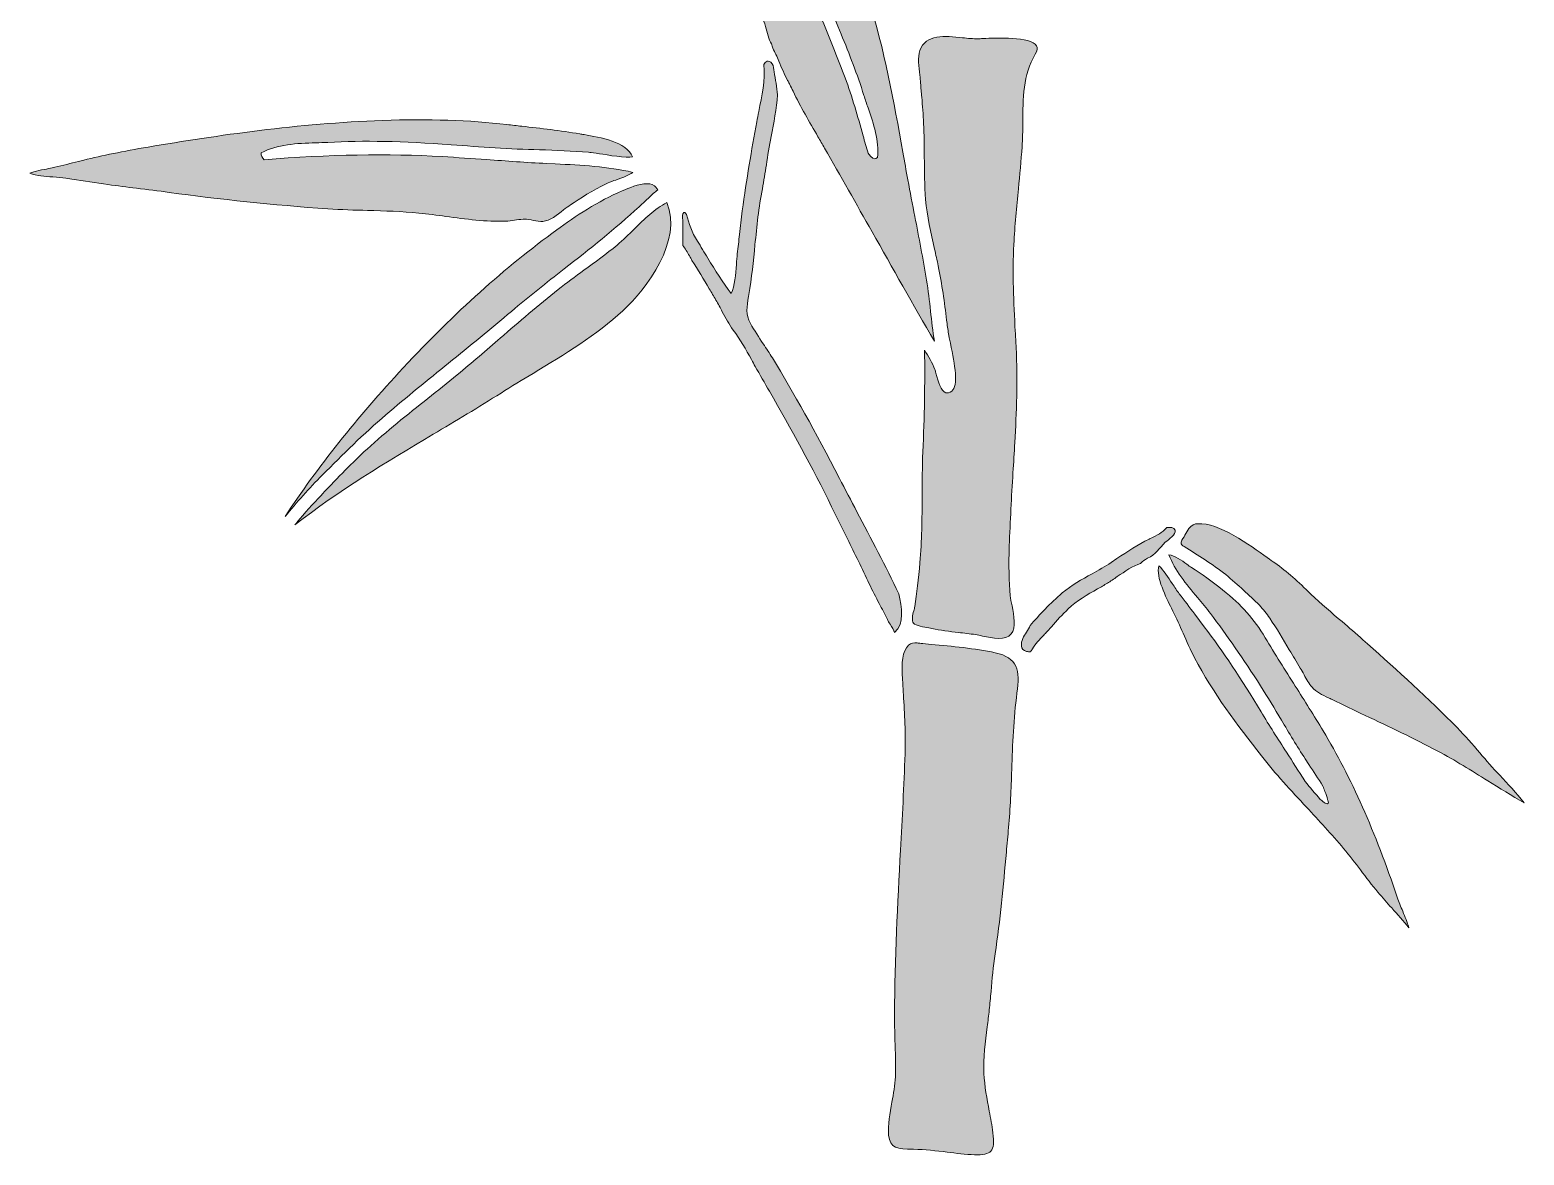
# Model space of a CAD drawing. Header units: inches. Extents: x 34 to 176, y -282 to -15.
# Drawn here: x 33.7 to 158, y -282.4 to -188.7 of the extents above; entities that cross this region are included whole.
import ezdxf

# ---------------------------------------------------------------- set-up
doc = ezdxf.new("R2010")
doc.units = ezdxf.units.IN
doc.header["$MEASUREMENT"] = 0
doc.layers.add('_U+0421_U+043B_U+043E_U+0439 1', color=7, linetype='Continuous')

# ---------------------------------------------------------------- blocks, each defined once
blk = doc.blocks.new('block 2')
at = {"layer": '_U+0421_U+043B_U+043E_U+0439 1', "true_color": 0xffffff}
h = blk.add_hatch(color=7, dxfattribs=at)
h.dxf.hatch_style = 2
edge = h.paths.add_edge_path()
edge.add_spline(control_points=[(103.7, -199.25), (103.61, -199.17), (103.53, -199.06), (103.46, -198.96), (103.32, -198.47), (103.18, -197.99), (103.05, -197.51), (102.6, -195.91), (102.14, -194.26), (101.55, -192.69), (100.99, -191.18), (100.37, -189.66), (99.77, -188.2), (99.22, -186.85), (98.66, -185.45), (98.13, -184.07), (97.61, -182.68), (97.12, -181.29), (96.76, -180.23), (96.76, -180.23), (96.66, -179.93), (96.66, -179.93), (96.42, -179.23), (96.18, -178.5), (95.92, -177.8), (95.89, -177.72), (95.85, -177.57), (95.8, -177.38), (95.7, -177), (95.42, -175.99), (95.23, -175.89), (95.19, -175.87), (95.15, -175.86), (95.12, -175.86), (95.09, -175.86), (95.05, -175.87), (95.02, -175.88), (94.53, -176.12), (94.06, -177.66), (93.91, -178.44), (93.58, -180.23), (93.65, -181.94), (93.76, -183.38), (93.76, -183.38), (93.76, -183.38), (93.76, -183.38), (93.86, -184.87), (94.16, -186.26), (94.69, -187.66), (94.76, -187.86), (94.84, -188.13), (94.92, -188.42), (95.05, -188.92), (95.21, -189.52), (95.42, -189.86), (95.46, -189.98), (95.49, -190.11), (95.54, -190.23), (95.69, -190.6), (95.9, -190.92), (96.04, -191.29), (96.26, -191.85), (96.49, -192.39), (96.77, -192.92), (96.77, -192.94), (96.78, -192.95), (96.8, -192.96), (96.85, -193.06), (96.9, -193.16), (96.95, -193.25), (97.04, -193.44), (97.14, -193.63), (97.22, -193.8), (97.84, -195.1), (98.58, -196.36), (99.29, -197.59), (99.47, -197.9), (99.65, -198.22), (99.84, -198.54), (101.16, -200.85), (102.5, -203.22), (103.79, -205.5), (105.48, -208.49), (107.22, -211.58), (108.98, -214.62), (108.84, -213.79), (108.75, -212.94), (108.66, -212.11), (108.57, -211.26), (108.47, -210.38), (108.33, -209.53), (108.03, -207.76), (107.69, -205.96), (107.35, -204.23), (107.16, -203.22), (106.96, -202.2), (106.77, -201.19), (106.63, -200.42), (106.5, -199.66), (106.36, -198.89), (105.6, -194.67), (104.81, -190.3), (103.51, -186.15), (102.72, -183.62), (101.72, -181.42), (100.44, -179.41), (100.44, -179.41), (100.32, -179.21), (100.32, -179.21), (97.99, -175.48), (96.88, -174.85), (96.35, -175.01), (96.16, -175.86), (99.29, -184.23), (100.95, -188.38), (100.95, -188.38), (101.22, -189.05), (101.22, -189.05), (101.89, -190.7), (102.58, -192.41), (103.11, -194.15), (103.22, -194.49), (103.34, -194.84), (103.46, -195.19), (103.91, -196.5), (104.41, -197.95), (104.24, -199.32), (104.08, -199.49), (103.91, -199.45), (103.7, -199.25)], knot_values=[0, 0, 0, 0, 1, 1, 1, 2, 2, 2, 3, 3, 3, 4, 4, 4, 5, 5, 5, 6, 6, 6, 7, 7, 7, 8, 8, 8, 9, 9, 9, 10, 10, 10, 11, 11, 11, 12, 12, 12, 13, 13, 13, 14, 14, 14, 15, 15, 15, 16, 16, 16, 17, 17, 17, 18, 18, 18, 19, 19, 19, 20, 20, 20, 21, 21, 21, 22, 22, 22, 23, 23, 23, 24, 24, 24, 25, 25, 25, 26, 26, 26, 27, 27, 27, 28, 28, 28, 29, 29, 29, 30, 30, 30, 31, 31, 31, 32, 32, 32, 33, 33, 33, 34, 34, 34, 35, 35, 35, 36, 36, 36, 37, 37, 37, 38, 38, 38, 39, 39, 39, 40, 40, 40, 41, 41, 41, 42, 42, 42, 43, 43, 43, 43], degree=3, periodic=1)
h = blk.add_hatch(color=7, dxfattribs=at)
h.dxf.hatch_style = 2
edge = h.paths.add_edge_path()
edge.add_spline(control_points=[(116.33, -196.42), (116.34, -194.45), (116.36, -192.42), (117.37, -190.73), (117.54, -190.43), (117.58, -190.2), (117.47, -190.02), (116.99, -189.23), (114.12, -189.37), (113.04, -189.42), (112.86, -189.43), (112.72, -189.44), (112.62, -189.44), (112.23, -189.45), (111.78, -189.4), (111.31, -189.35), (109.87, -189.2), (108.24, -189.03), (107.77, -190.42), (107.59, -190.98), (107.68, -191.77), (107.76, -192.47), (107.79, -192.7), (107.82, -192.92), (107.83, -193.13), (107.86, -193.52), (107.89, -193.91), (107.93, -194.3), (107.98, -195.02), (108.05, -195.76), (108.08, -196.5), (108.13, -197.42), (108.14, -198.36), (108.14, -199.27), (108.15, -200.44), (108.15, -201.65), (108.25, -202.83), (108.37, -204.19), (108.69, -205.59), (108.99, -206.95), (109.1, -207.42), (109.2, -207.88), (109.3, -208.35), (109.62, -209.86), (109.81, -211.39), (110, -212.87), (110.05, -213.25), (110.1, -213.62), (110.15, -214), (110.17, -214.17), (110.24, -214.46), (110.31, -214.79), (110.69, -216.62), (110.99, -218.3), (110.43, -218.77), (110.23, -218.94), (110.05, -218.93), (109.94, -218.9), (109.52, -218.76), (109.3, -218.02), (109.11, -217.27), (109.07, -217.14), (109.05, -217.03), (109.03, -216.98), (108.8, -216.41), (108.48, -215.87), (108.16, -215.35), (108.2, -218.13), (108.15, -220.91), (108.02, -223.83), (107.97, -225.06), (107.96, -226.33), (107.96, -227.56), (107.95, -229.37), (107.94, -231.24), (107.78, -233.05), (107.65, -234.39), (107.51, -235.62), (107.34, -236.7), (107.33, -236.81), (107.3, -236.93), (107.26, -237.06), (107.17, -237.42), (107.06, -237.86), (107.25, -238.09), (107.41, -238.28), (108.16, -238.42), (108.51, -238.48), (108.61, -238.5), (108.7, -238.52), (108.76, -238.53), (109.48, -238.69), (110.24, -238.77), (110.97, -238.86), (111.45, -238.91), (111.93, -238.97), (112.41, -239.04), (112.58, -239.07), (112.77, -239.11), (112.98, -239.16), (113.83, -239.34), (114.9, -239.57), (115.38, -238.98), (115.8, -238.47), (115.6, -237.45), (115.44, -236.64), (115.37, -236.33), (115.32, -236.04), (115.29, -235.8), (115.18, -234.6), (115.16, -233.32), (115.21, -231.65), (115.28, -229.62), (115.4, -227.55), (115.52, -225.56), (115.57, -224.72), (115.62, -223.88), (115.67, -223.05), (115.81, -220.56), (115.92, -217.88), (115.78, -215.13), (115.76, -214.68), (115.73, -214.23), (115.71, -213.78), (115.58, -211.4), (115.45, -208.95), (115.59, -206.55), (115.67, -205), (115.82, -203.44), (115.97, -201.93), (116.08, -200.78), (116.19, -199.59), (116.28, -198.42), (116.32, -197.78), (116.33, -197.12), (116.33, -196.42)], knot_values=[0, 0, 0, 0, 1, 1, 1, 2, 2, 2, 3, 3, 3, 4, 4, 4, 5, 5, 5, 6, 6, 6, 7, 7, 7, 8, 8, 8, 9, 9, 9, 10, 10, 10, 11, 11, 11, 12, 12, 12, 13, 13, 13, 14, 14, 14, 15, 15, 15, 16, 16, 16, 17, 17, 17, 18, 18, 18, 19, 19, 19, 20, 20, 20, 21, 21, 21, 22, 22, 22, 23, 23, 23, 24, 24, 24, 25, 25, 25, 26, 26, 26, 27, 27, 27, 28, 28, 28, 29, 29, 29, 30, 30, 30, 31, 31, 31, 32, 32, 32, 33, 33, 33, 34, 34, 34, 35, 35, 35, 36, 36, 36, 37, 37, 37, 38, 38, 38, 39, 39, 39, 40, 40, 40, 41, 41, 41, 42, 42, 42, 43, 43, 43, 44, 44, 44, 45, 45, 45, 45], degree=3, periodic=1)
h = blk.add_hatch(color=7, dxfattribs=at)
h.dxf.hatch_style = 2
edge = h.paths.add_edge_path()
edge.add_spline(control_points=[(105.65, -238.87), (105.65, -238.87), (105.65, -238.87), (105.65, -238.87), (106.56, -238.12), (106.23, -236.72), (106.02, -235.64), (104.92, -233.34), (103.71, -231.04), (102.53, -228.81), (102.05, -227.88), (101.56, -226.95), (101.08, -226.03), (99.06, -222.12), (97.28, -218.94), (95.5, -216.01), (95.26, -215.61), (94.99, -215.22), (94.74, -214.84), (94.38, -214.29), (94, -213.72), (93.68, -213.15), (93.26, -212.38), (93.37, -211.75), (93.52, -210.89), (93.52, -210.89), (93.54, -210.73), (93.54, -210.73), (93.78, -209.36), (93.92, -207.95), (94.05, -206.59), (94.13, -205.83), (94.2, -205.04), (94.3, -204.27), (94.39, -203.48), (94.53, -202.69), (94.67, -201.92), (94.78, -201.28), (94.9, -200.61), (95, -199.94), (95.1, -199.17), (95.25, -198.36), (95.4, -197.58), (95.62, -196.44), (95.83, -195.26), (95.93, -194.1), (95.88, -193.46), (95.75, -192.82), (95.65, -192.18), (95.62, -191.98), (95.61, -191.68), (95.48, -191.52), (95.15, -191.1), (94.93, -191.35), (94.79, -191.59), (94.91, -192.85), (94.63, -194.23), (94.37, -195.48), (94.31, -195.78), (94.25, -196.07), (94.2, -196.36), (93.76, -198.69), (93.36, -201.11), (92.99, -203.77), (92.89, -204.42), (92.83, -205.08), (92.76, -205.73), (92.71, -206.26), (92.65, -206.8), (92.58, -207.34), (92.55, -207.59), (92.53, -207.89), (92.5, -208.22), (92.44, -209.03), (92.37, -210.03), (92.08, -210.65), (91.37, -209.73), (90.74, -208.7), (90.13, -207.7), (89.84, -207.22), (89.55, -206.74), (89.26, -206.28), (88.78, -205.55), (88.56, -204.83), (88.35, -204.07), (88.26, -203.91), (88.15, -203.82), (88.05, -204), (87.98, -204.12), (88.06, -204.58), (88.05, -204.72), (88.04, -205.36), (88.06, -206.01), (88.05, -206.66), (88.24, -206.88), (88.43, -207.21), (88.59, -207.5), (88.67, -207.64), (88.74, -207.78), (88.81, -207.89), (89.3, -208.66), (89.78, -209.47), (90.25, -210.25), (90.43, -210.56), (90.62, -210.87), (90.8, -211.19), (91, -211.51), (91.17, -211.84), (91.33, -212.16), (91.61, -212.69), (91.87, -213.19), (92.24, -213.69), (92.81, -214.44), (93.29, -215.31), (93.76, -216.15), (93.86, -216.34), (93.97, -216.52), (94.07, -216.71), (94.46, -217.4), (94.85, -218.09), (95.25, -218.78), (97.02, -221.91), (98.85, -225.13), (100.43, -228.4), (100.86, -229.3), (101.3, -230.18), (101.74, -231.07), (102.35, -232.29), (102.97, -233.55), (103.56, -234.8), (103.82, -235.36), (104.11, -235.92), (104.39, -236.46), (104.62, -236.9), (104.85, -237.34), (105.07, -237.79), (105.12, -237.9), (105.21, -238.03), (105.29, -238.17), (105.45, -238.4), (105.63, -238.7), (105.65, -238.87)], knot_values=[0, 0, 0, 0, 1, 1, 1, 2, 2, 2, 3, 3, 3, 4, 4, 4, 5, 5, 5, 6, 6, 6, 7, 7, 7, 8, 8, 8, 9, 9, 9, 10, 10, 10, 11, 11, 11, 12, 12, 12, 13, 13, 13, 14, 14, 14, 15, 15, 15, 16, 16, 16, 17, 17, 17, 18, 18, 18, 19, 19, 19, 20, 20, 20, 21, 21, 21, 22, 22, 22, 23, 23, 23, 24, 24, 24, 25, 25, 25, 26, 26, 26, 27, 27, 27, 28, 28, 28, 29, 29, 29, 30, 30, 30, 31, 31, 31, 32, 32, 32, 33, 33, 33, 34, 34, 34, 35, 35, 35, 36, 36, 36, 37, 37, 37, 38, 38, 38, 39, 39, 39, 40, 40, 40, 41, 41, 41, 42, 42, 42, 43, 43, 43, 44, 44, 44, 45, 45, 45, 46, 46, 46, 47, 47, 47, 47], degree=3, periodic=1)
h = blk.add_hatch(color=7, dxfattribs=at)
h.dxf.hatch_style = 2
edge = h.paths.add_edge_path()
edge.add_spline(control_points=[(61.82, -203.73), (63.23, -203.77), (64.67, -203.81), (66.09, -203.95), (66.82, -204.02), (67.58, -204.12), (68.32, -204.22), (69.98, -204.45), (71.69, -204.68), (73.31, -204.62), (73.55, -204.61), (73.79, -204.58), (74.04, -204.54), (74.27, -204.5), (74.52, -204.47), (74.76, -204.46), (74.79, -204.46), (74.82, -204.46), (74.85, -204.46), (75.11, -204.46), (75.36, -204.51), (75.61, -204.56), (75.89, -204.61), (76.16, -204.67), (76.41, -204.64), (76.98, -204.59), (77.59, -204.11), (78.12, -203.69), (78.32, -203.54), (78.51, -203.39), (78.69, -203.27), (79.49, -202.73), (80.56, -202.04), (81.72, -201.48), (81.84, -201.42), (82.05, -201.34), (82.32, -201.25), (82.66, -201.13), (83.6, -200.79), (83.9, -200.56), (81.77, -200.06), (79.65, -199.96), (77.42, -199.85), (77.42, -199.85), (76.71, -199.82), (76.71, -199.82), (75.04, -199.74), (73.36, -199.61), (71.72, -199.5), (70.5, -199.41), (69.27, -199.32), (68.04, -199.25), (63.56, -198.98), (58.57, -199.07), (53.22, -199.51), (53.04, -199.35), (52.94, -199.17), (52.96, -198.94), (54.3, -198.21), (55.93, -198.15), (57.51, -198.1), (57.85, -198.09), (58.18, -198.08), (58.51, -198.06), (61.46, -197.9), (64.72, -197.96), (68.78, -198.26), (71.18, -198.44), (73.66, -198.62), (76.12, -198.68), (77.48, -198.71), (78.86, -198.8), (80.2, -198.89), (80.2, -198.89), (80.3, -198.9), (80.3, -198.9), (80.44, -198.91), (80.74, -198.95), (81.11, -199.01), (81.76, -199.12), (83.39, -199.38), (83.85, -199.27), (83.42, -198.01), (81.1, -197.63), (79.84, -197.42), (79.7, -197.4), (79.58, -197.38), (79.47, -197.36), (77.87, -197.08), (76.23, -196.89), (74.65, -196.72), (74.24, -196.67), (73.82, -196.62), (73.41, -196.58), (70.28, -196.21), (66.9, -196.1), (63.06, -196.24), (56.05, -196.48), (49.27, -197.49), (43.57, -198.45), (41.45, -198.81), (39.75, -199.16), (38.2, -199.54), (38.2, -199.54), (37.77, -199.65), (37.77, -199.65), (37.11, -199.81), (36.45, -199.97), (35.79, -200.14), (35.68, -200.17), (35.48, -200.21), (35.26, -200.25), (34.85, -200.32), (34.08, -200.46), (33.72, -200.63), (34.27, -200.85), (34.97, -200.89), (35.64, -200.94), (36.02, -200.96), (36.38, -200.99), (36.71, -201.04), (36.71, -201.04), (37.22, -201.12), (37.22, -201.12), (38.2, -201.28), (39.21, -201.44), (40.21, -201.58), (41, -201.68), (41.8, -201.78), (42.59, -201.88), (43.49, -201.99), (44.41, -202.1), (45.32, -202.23), (49.5, -202.81), (53.95, -203.27), (58.52, -203.6), (59.62, -203.67), (60.74, -203.7), (61.82, -203.73)], knot_values=[0, 0, 0, 0, 1, 1, 1, 2, 2, 2, 3, 3, 3, 4, 4, 4, 5, 5, 5, 6, 6, 6, 7, 7, 7, 8, 8, 8, 9, 9, 9, 10, 10, 10, 11, 11, 11, 12, 12, 12, 13, 13, 13, 14, 14, 14, 15, 15, 15, 16, 16, 16, 17, 17, 17, 18, 18, 18, 19, 19, 19, 20, 20, 20, 21, 21, 21, 22, 22, 22, 23, 23, 23, 24, 24, 24, 25, 25, 25, 26, 26, 26, 27, 27, 27, 28, 28, 28, 29, 29, 29, 30, 30, 30, 31, 31, 31, 32, 32, 32, 33, 33, 33, 34, 34, 34, 35, 35, 35, 36, 36, 36, 37, 37, 37, 38, 38, 38, 39, 39, 39, 40, 40, 40, 41, 41, 41, 42, 42, 42, 43, 43, 43, 44, 44, 44, 45, 45, 45, 46, 46, 46, 46], degree=3, periodic=1)
h = blk.add_hatch(color=7, dxfattribs=at)
h.dxf.hatch_style = 2
edge = h.paths.add_edge_path()
edge.add_spline(control_points=[(63.34, -220.74), (65.06, -219.27), (66.84, -217.83), (68.56, -216.43), (70.29, -215.04), (72.07, -213.59), (73.79, -212.13), (75.22, -210.91), (76.72, -209.74), (78.17, -208.6), (80.27, -206.96), (82.43, -205.26), (84.41, -203.42), (84.57, -203.27), (84.73, -203.13), (84.88, -202.99), (85.12, -202.77), (85.36, -202.55), (85.59, -202.33), (85.72, -202.21), (85.82, -202.13), (85.89, -202.07), (85.92, -202.05), (85.94, -202.03), (85.96, -202.02), (85.93, -201.97), (85.88, -201.9), (85.82, -201.82), (85.66, -201.59), (85.38, -201.51), (85.06, -201.51), (84.38, -201.51), (83.51, -201.88), (83.09, -202.06), (83.09, -202.06), (83.01, -202.09), (83.01, -202.09), (80.98, -202.95), (79.11, -204.22), (77.56, -205.35), (77.56, -205.35), (77.56, -205.35), (77.56, -205.35), (73.26, -208.46), (69.09, -212.21), (64.79, -216.83), (60.93, -220.98), (57.63, -225.13), (54.96, -229.2), (55.94, -228.02), (56.93, -226.87), (58.06, -225.75), (59.74, -224.06), (61.48, -222.32), (63.34, -220.74)], knot_values=[0, 0, 0, 0, 1, 1, 1, 2, 2, 2, 3, 3, 3, 4, 4, 4, 5, 5, 5, 6, 6, 6, 7, 7, 7, 8, 8, 8, 9, 9, 9, 10, 10, 10, 11, 11, 11, 12, 12, 12, 13, 13, 13, 14, 14, 14, 15, 15, 15, 16, 16, 16, 17, 17, 17, 18, 18, 18, 18], degree=3, periodic=1)
h = blk.add_hatch(color=7, dxfattribs=at)
h.dxf.hatch_style = 2
edge = h.paths.add_edge_path()
edge.add_spline(control_points=[(84, -205.28), (83.55, -205.73), (83.07, -206.2), (82.58, -206.61), (81.69, -207.35), (80.74, -208.04), (79.82, -208.71), (79.11, -209.23), (78.37, -209.76), (77.67, -210.32), (76.03, -211.62), (74.42, -213.01), (72.86, -214.35), (71.7, -215.36), (70.49, -216.41), (69.28, -217.4), (68.46, -218.07), (67.63, -218.74), (66.83, -219.38), (65.14, -220.72), (63.4, -222.11), (61.77, -223.59), (60.54, -224.72), (59.39, -225.91), (58.04, -227.34), (58.04, -227.34), (57.97, -227.42), (57.97, -227.42), (57.28, -228.15), (56.56, -228.9), (55.93, -229.7), (55.88, -229.77), (55.83, -229.84), (55.77, -229.91), (59.37, -227.06), (63.38, -224.68), (67.28, -222.36), (69.14, -221.25), (71.07, -220.1), (72.92, -218.93), (73.79, -218.38), (74.7, -217.82), (75.59, -217.29), (78.19, -215.72), (80.88, -214.09), (83.06, -212.08), (85.06, -210.21), (88.05, -206.25), (86.72, -203.06), (85.7, -203.6), (84.84, -204.45), (84, -205.28)], knot_values=[0, 0, 0, 0, 1, 1, 1, 2, 2, 2, 3, 3, 3, 4, 4, 4, 5, 5, 5, 6, 6, 6, 7, 7, 7, 8, 8, 8, 9, 9, 9, 10, 10, 10, 11, 11, 11, 12, 12, 12, 13, 13, 13, 14, 14, 14, 15, 15, 15, 16, 16, 16, 17, 17, 17, 17], degree=3, periodic=1)
h = blk.add_hatch(color=7, dxfattribs=at)
h.dxf.hatch_style = 2
edge = h.paths.add_edge_path()
edge.add_spline(control_points=[(154.37, -248.89), (153.76, -248.18), (153.13, -247.45), (152.47, -246.78), (150.11, -244.36), (147.52, -242.04), (145.02, -239.8), (145.02, -239.8), (144.64, -239.46), (144.64, -239.46), (144.08, -238.95), (143.48, -238.45), (142.91, -237.96), (142.04, -237.23), (141.15, -236.47), (140.31, -235.67), (139.25, -234.64), (138.36, -233.8), (137.3, -233.07), (137.13, -232.95), (136.92, -232.8), (136.67, -232.62), (135.28, -231.62), (132.58, -229.66), (130.92, -229.81), (130.62, -229.79), (130.36, -229.95), (130.16, -230.21), (130.03, -230.38), (129.93, -230.58), (129.83, -230.77), (129.74, -230.94), (129.56, -231.14), (129.52, -231.33), (129.47, -231.54), (129.6, -231.64), (129.76, -231.71), (130.92, -232.42), (132.11, -233.19), (133.24, -234.04), (133.69, -234.5), (134.25, -234.9), (134.71, -235.34), (135.14, -235.76), (135.6, -236.16), (136.03, -236.58), (136.34, -236.94), (136.63, -237.3), (136.88, -237.67), (137.46, -238.52), (138, -239.43), (138.51, -240.31), (138.82, -240.81), (139.12, -241.32), (139.42, -241.82), (139.53, -241.99), (139.63, -242.18), (139.74, -242.38), (139.94, -242.75), (140.15, -243.13), (140.4, -243.42), (140.75, -243.82), (141.24, -244.05), (141.76, -244.3), (141.87, -244.34), (141.97, -244.39), (142.07, -244.44), (142.07, -244.44), (142.07, -244.44), (142.07, -244.44), (142.99, -244.89), (143.9, -245.32), (144.82, -245.76), (146.81, -246.7), (148.87, -247.68), (150.87, -248.74), (152.29, -249.49), (153.67, -250.36), (155.02, -251.2), (156, -251.81), (157.02, -252.45), (158.05, -253.04), (157.41, -252.22), (156.68, -251.45), (156.02, -250.75), (155.45, -250.15), (154.9, -249.51), (154.37, -248.89)], knot_values=[0, 0, 0, 0, 1, 1, 1, 2, 2, 2, 3, 3, 3, 4, 4, 4, 5, 5, 5, 6, 6, 6, 7, 7, 7, 8, 8, 8, 9, 9, 9, 10, 10, 10, 11, 11, 11, 12, 12, 12, 13, 13, 13, 14, 14, 14, 15, 15, 15, 16, 16, 16, 17, 17, 17, 18, 18, 18, 19, 19, 19, 20, 20, 20, 21, 21, 21, 22, 22, 22, 23, 23, 23, 24, 24, 24, 25, 25, 25, 26, 26, 26, 27, 27, 27, 28, 28, 28, 29, 29, 29, 29], degree=3, periodic=1)
h = blk.add_hatch(color=7, dxfattribs=at)
h.dxf.hatch_style = 2
edge = h.paths.add_edge_path()
edge.add_spline(control_points=[(129, -230.33), (128.93, -230.1), (128.63, -230.08), (128.31, -230.13), (127.9, -230.57), (127.57, -230.73), (126.89, -231.07), (126.89, -231.07), (126.85, -231.09), (126.85, -231.09), (125.9, -231.56), (125.06, -232.12), (124.17, -232.71), (124.17, -232.71), (123.69, -233.04), (123.69, -233.04), (123.18, -233.37), (122.63, -233.68), (122.1, -233.97), (121.26, -234.44), (120.38, -234.92), (119.62, -235.57), (118.63, -236.41), (117.72, -237.39), (116.94, -238.29), (116.81, -238.67), (116.5, -239), (116.34, -239.36), (116.16, -239.76), (116.12, -240.31), (116.64, -240.44), (116.75, -240.47), (116.87, -240.47), (116.99, -240.46), (117.02, -240.41), (117.07, -240.33), (117.14, -240.22), (117.38, -239.83), (117.73, -239.45), (118.08, -239.08), (118.17, -238.98), (118.26, -238.88), (118.35, -238.79), (118.35, -238.79), (118.71, -238.39), (118.71, -238.39), (119.16, -237.88), (119.63, -237.36), (120.11, -236.9), (120.83, -236.22), (121.71, -235.71), (122.56, -235.23), (122.84, -235.07), (123.11, -234.92), (123.37, -234.76), (123.64, -234.6), (123.91, -234.41), (124.19, -234.21), (124.83, -233.77), (125.49, -233.32), (126.14, -233.11), (126.3, -232.95), (126.47, -232.8), (126.72, -232.68), (127.38, -232.37), (127.69, -231.85), (128.19, -231.35), (128.46, -231.08), (129.13, -230.74), (129, -230.33)], knot_values=[0, 0, 0, 0, 1, 1, 1, 2, 2, 2, 3, 3, 3, 4, 4, 4, 5, 5, 5, 6, 6, 6, 7, 7, 7, 8, 8, 8, 9, 9, 9, 10, 10, 10, 11, 11, 11, 12, 12, 12, 13, 13, 13, 14, 14, 14, 15, 15, 15, 16, 16, 16, 17, 17, 17, 18, 18, 18, 19, 19, 19, 20, 20, 20, 21, 21, 21, 22, 22, 22, 23, 23, 23, 23], degree=3, periodic=1)
h = blk.add_hatch(color=7, dxfattribs=at)
h.dxf.hatch_style = 2
edge = h.paths.add_edge_path()
edge.add_spline(control_points=[(147.49, -260.9), (145.7, -255.53), (143.63, -250.87), (141.33, -247.05), (140.57, -245.8), (139.78, -244.54), (139.01, -243.33), (138.18, -242.01), (137.32, -240.66), (136.51, -239.3), (135.58, -237.73), (134.55, -236.58), (132.96, -235.32), (132.09, -234.62), (131.22, -233.99), (130.37, -233.45), (130.26, -233.38), (130.13, -233.29), (129.99, -233.18), (129.57, -232.88), (128.96, -232.44), (128.5, -232.4), (128.96, -233.68), (129.93, -234.83), (130.88, -235.96), (131.26, -236.41), (131.63, -236.84), (131.95, -237.27), (133.32, -239.1), (134.68, -241.07), (136.12, -243.3), (136.72, -244.24), (137.29, -245.21), (137.85, -246.15), (138.49, -247.22), (139.15, -248.33), (139.84, -249.39), (139.84, -249.39), (140.14, -249.84), (140.14, -249.84), (140.53, -250.43), (140.92, -251.03), (141.3, -251.64), (141.36, -251.8), (141.42, -251.95), (141.48, -252.11), (141.56, -252.32), (141.65, -252.53), (141.7, -252.75), (141.72, -252.81), (141.79, -253.04), (141.75, -253.08), (141.63, -253.23), (141.16, -252.83), (141.09, -252.75), (140.65, -252.27), (140.25, -251.76), (139.83, -251.27), (139.82, -251.25), (139.8, -251.23), (139.79, -251.21), (139.29, -250.41), (138.78, -249.61), (138.28, -248.83), (137.57, -247.73), (136.84, -246.6), (136.16, -245.46), (134.52, -242.74), (132.98, -240.42), (131.44, -238.39), (131.44, -238.39), (130.64, -237.33), (130.64, -237.33), (130.21, -236.77), (129.79, -236.2), (129.36, -235.64), (129.16, -235.37), (128.97, -235.09), (128.77, -234.78), (128.42, -234.26), (128.06, -233.72), (127.66, -233.3), (127.39, -234.25), (128.27, -235.97), (128.71, -236.84), (128.71, -236.84), (128.83, -237.08), (128.83, -237.08), (129.13, -237.68), (129.41, -238.31), (129.67, -238.91), (129.97, -239.6), (130.28, -240.3), (130.63, -240.98), (132.15, -243.9), (134.2, -246.56), (136.19, -249.12), (137.35, -250.62), (138.67, -252.04), (139.94, -253.4), (140.98, -254.51), (142.05, -255.66), (143.03, -256.85), (143.51, -257.43), (143.98, -258.04), (144.43, -258.63), (144.9, -259.25), (145.39, -259.89), (145.89, -260.49), (146.26, -260.93), (146.65, -261.37), (147.03, -261.79), (147.51, -262.33), (148.01, -262.88), (148.47, -263.45), (148.33, -262.98), (148.14, -262.52), (147.95, -262.07), (147.79, -261.69), (147.63, -261.29), (147.49, -260.9)], knot_values=[0, 0, 0, 0, 1, 1, 1, 2, 2, 2, 3, 3, 3, 4, 4, 4, 5, 5, 5, 6, 6, 6, 7, 7, 7, 8, 8, 8, 9, 9, 9, 10, 10, 10, 11, 11, 11, 12, 12, 12, 13, 13, 13, 14, 14, 14, 15, 15, 15, 16, 16, 16, 17, 17, 17, 18, 18, 18, 19, 19, 19, 20, 20, 20, 21, 21, 21, 22, 22, 22, 23, 23, 23, 24, 24, 24, 25, 25, 25, 26, 26, 26, 27, 27, 27, 28, 28, 28, 29, 29, 29, 30, 30, 30, 31, 31, 31, 32, 32, 32, 33, 33, 33, 34, 34, 34, 35, 35, 35, 36, 36, 36, 37, 37, 37, 38, 38, 38, 39, 39, 39, 40, 40, 40, 40], degree=3, periodic=1)
h = blk.add_hatch(color=7, dxfattribs=at)
h.dxf.hatch_style = 2
edge = h.paths.add_edge_path()
edge.add_spline(control_points=[(114.05, -240.55), (112.3, -240.18), (110.48, -240.01), (108.72, -239.85), (108.72, -239.85), (108.02, -239.78), (108.02, -239.78), (107.92, -239.77), (107.84, -239.76), (107.76, -239.75), (107.59, -239.74), (107.46, -239.72), (107.35, -239.72), (107.07, -239.72), (106.91, -239.8), (106.67, -240.13), (106.22, -240.73), (106.28, -241.94), (106.32, -242.66), (106.35, -243.12), (106.38, -243.57), (106.4, -244.03), (106.5, -245.63), (106.6, -247.29), (106.54, -248.95), (106.45, -251.62), (106.3, -254.34), (106.16, -256.97), (105.93, -261.44), (105.68, -266.07), (105.66, -270.62), (105.66, -271.35), (105.68, -272.09), (105.7, -272.81), (105.74, -273.8), (105.77, -274.83), (105.73, -275.85), (105.71, -276.53), (105.57, -277.25), (105.44, -277.95), (105.27, -278.88), (105.1, -279.85), (105.17, -280.71), (105.27, -281.81), (105.96, -281.87), (107.18, -281.88), (107.18, -281.88), (107.24, -281.88), (107.24, -281.88), (108.19, -281.89), (109.13, -282.01), (110.04, -282.12), (110.79, -282.21), (111.56, -282.3), (112.32, -282.34), (113.03, -282.37), (113.46, -282.27), (113.68, -282.03), (113.91, -281.78), (113.96, -281.32), (113.85, -280.5), (113.77, -279.9), (113.65, -279.29), (113.54, -278.7), (113.35, -277.68), (113.15, -276.63), (113.1, -275.56), (113.05, -274.26), (113.22, -272.95), (113.38, -271.69), (113.44, -271.22), (113.5, -270.75), (113.54, -270.28), (113.6, -269.77), (113.64, -269.26), (113.69, -268.75), (113.78, -267.72), (113.87, -266.66), (114.03, -265.62), (114.46, -262.82), (114.71, -259.94), (114.97, -257.16), (115.03, -256.47), (115.09, -255.79), (115.15, -255.1), (115.3, -253.5), (115.36, -251.87), (115.42, -250.28), (115.49, -248.19), (115.56, -246.02), (115.85, -243.91), (116.12, -242), (115.91, -240.96), (114.05, -240.55)], knot_values=[0, 0, 0, 0, 1, 1, 1, 2, 2, 2, 3, 3, 3, 4, 4, 4, 5, 5, 5, 6, 6, 6, 7, 7, 7, 8, 8, 8, 9, 9, 9, 10, 10, 10, 11, 11, 11, 12, 12, 12, 13, 13, 13, 14, 14, 14, 15, 15, 15, 16, 16, 16, 17, 17, 17, 18, 18, 18, 19, 19, 19, 20, 20, 20, 21, 21, 21, 22, 22, 22, 23, 23, 23, 24, 24, 24, 25, 25, 25, 26, 26, 26, 27, 27, 27, 28, 28, 28, 29, 29, 29, 30, 30, 30, 31, 31, 31, 31], degree=3, periodic=1)
at = {"layer": '_U+0421_U+043B_U+043E_U+0439 1', "lineweight": 0}
for points, knots in [([(103.7, -199.25), (103.61, -199.17), (103.53, -199.06), (103.46, -198.96), (103.32, -198.47), (103.18, -197.99), (103.05, -197.51), (102.6, -195.91), (102.14, -194.26), (101.55, -192.69), (100.99, -191.18), (100.37, -189.66), (99.77, -188.2), (99.22, -186.85), (98.66, -185.45), (98.13, -184.07), (97.61, -182.68), (97.12, -181.29), (96.76, -180.23), (96.76, -180.23), (96.66, -179.93), (96.66, -179.93), (96.42, -179.23), (96.18, -178.5), (95.92, -177.8), (95.89, -177.72), (95.85, -177.57), (95.8, -177.38), (95.7, -177), (95.42, -175.99), (95.23, -175.89), (95.19, -175.87), (95.15, -175.86), (95.12, -175.86), (95.09, -175.86), (95.05, -175.87), (95.02, -175.88), (94.53, -176.12), (94.06, -177.66), (93.91, -178.44), (93.58, -180.23), (93.65, -181.94), (93.76, -183.38), (93.76, -183.38), (93.76, -183.38), (93.76, -183.38), (93.86, -184.87), (94.16, -186.26), (94.69, -187.66), (94.76, -187.86), (94.84, -188.13), (94.92, -188.42), (95.05, -188.92), (95.21, -189.52), (95.42, -189.86), (95.46, -189.98), (95.49, -190.11), (95.54, -190.23), (95.69, -190.6), (95.9, -190.92), (96.04, -191.29), (96.26, -191.85), (96.49, -192.39), (96.77, -192.92), (96.77, -192.94), (96.78, -192.95), (96.8, -192.96), (96.85, -193.06), (96.9, -193.16), (96.95, -193.25), (97.04, -193.44), (97.14, -193.63), (97.22, -193.8), (97.84, -195.1), (98.58, -196.36), (99.29, -197.59), (99.47, -197.9), (99.65, -198.22), (99.84, -198.54), (101.16, -200.85), (102.5, -203.22), (103.79, -205.5), (105.48, -208.49), (107.22, -211.58), (108.98, -214.62), (108.84, -213.79), (108.75, -212.94), (108.66, -212.11), (108.57, -211.26), (108.47, -210.38), (108.33, -209.53), (108.03, -207.76), (107.69, -205.96), (107.35, -204.23), (107.16, -203.22), (106.96, -202.2), (106.77, -201.19), (106.63, -200.42), (106.5, -199.66), (106.36, -198.89), (105.6, -194.67), (104.81, -190.3), (103.51, -186.15), (102.72, -183.62), (101.72, -181.42), (100.44, -179.41), (100.44, -179.41), (100.32, -179.21), (100.32, -179.21), (97.99, -175.48), (96.88, -174.85), (96.35, -175.01), (96.16, -175.86), (99.29, -184.23), (100.95, -188.38), (100.95, -188.38), (101.22, -189.05), (101.22, -189.05), (101.89, -190.7), (102.58, -192.41), (103.11, -194.15), (103.22, -194.49), (103.34, -194.84), (103.46, -195.19), (103.91, -196.5), (104.41, -197.95), (104.24, -199.32), (104.08, -199.49), (103.91, -199.45), (103.7, -199.25)], [0, 0, 0, 0, 1, 1, 1, 2, 2, 2, 3, 3, 3, 4, 4, 4, 5, 5, 5, 6, 6, 6, 7, 7, 7, 8, 8, 8, 9, 9, 9, 10, 10, 10, 11, 11, 11, 12, 12, 12, 13, 13, 13, 14, 14, 14, 15, 15, 15, 16, 16, 16, 17, 17, 17, 18, 18, 18, 19, 19, 19, 20, 20, 20, 21, 21, 21, 22, 22, 22, 23, 23, 23, 24, 24, 24, 25, 25, 25, 26, 26, 26, 27, 27, 27, 28, 28, 28, 29, 29, 29, 30, 30, 30, 31, 31, 31, 32, 32, 32, 33, 33, 33, 34, 34, 34, 35, 35, 35, 36, 36, 36, 37, 37, 37, 38, 38, 38, 39, 39, 39, 40, 40, 40, 41, 41, 41, 42, 42, 42, 43, 43, 43, 43]), ([(116.33, -196.42), (116.34, -194.45), (116.36, -192.42), (117.37, -190.73), (117.54, -190.43), (117.58, -190.2), (117.47, -190.02), (116.99, -189.23), (114.12, -189.37), (113.04, -189.42), (112.86, -189.43), (112.72, -189.44), (112.62, -189.44), (112.23, -189.45), (111.78, -189.4), (111.31, -189.35), (109.87, -189.2), (108.24, -189.03), (107.77, -190.42), (107.59, -190.98), (107.68, -191.77), (107.76, -192.47), (107.79, -192.7), (107.82, -192.92), (107.83, -193.13), (107.86, -193.52), (107.89, -193.91), (107.93, -194.3), (107.98, -195.02), (108.05, -195.76), (108.08, -196.5), (108.13, -197.42), (108.14, -198.36), (108.14, -199.27), (108.15, -200.44), (108.15, -201.65), (108.25, -202.83), (108.37, -204.19), (108.69, -205.59), (108.99, -206.95), (109.1, -207.42), (109.2, -207.88), (109.3, -208.35), (109.62, -209.86), (109.81, -211.39), (110, -212.87), (110.05, -213.25), (110.1, -213.62), (110.15, -214), (110.17, -214.17), (110.24, -214.46), (110.31, -214.79), (110.69, -216.62), (110.99, -218.3), (110.43, -218.77), (110.23, -218.94), (110.05, -218.93), (109.94, -218.9), (109.52, -218.76), (109.3, -218.02), (109.11, -217.27), (109.07, -217.14), (109.05, -217.03), (109.03, -216.98), (108.8, -216.41), (108.48, -215.87), (108.16, -215.35), (108.2, -218.13), (108.15, -220.91), (108.02, -223.83), (107.97, -225.06), (107.96, -226.33), (107.96, -227.56), (107.95, -229.37), (107.94, -231.24), (107.78, -233.05), (107.65, -234.39), (107.51, -235.62), (107.34, -236.7), (107.33, -236.81), (107.3, -236.93), (107.26, -237.06), (107.17, -237.42), (107.06, -237.86), (107.25, -238.09), (107.41, -238.28), (108.16, -238.42), (108.51, -238.48), (108.61, -238.5), (108.7, -238.52), (108.76, -238.53), (109.48, -238.69), (110.24, -238.77), (110.97, -238.86), (111.45, -238.91), (111.93, -238.97), (112.41, -239.04), (112.58, -239.07), (112.77, -239.11), (112.98, -239.16), (113.83, -239.34), (114.9, -239.57), (115.38, -238.98), (115.8, -238.47), (115.6, -237.45), (115.44, -236.64), (115.37, -236.33), (115.32, -236.04), (115.29, -235.8), (115.18, -234.6), (115.16, -233.32), (115.21, -231.65), (115.28, -229.62), (115.4, -227.55), (115.52, -225.56), (115.57, -224.72), (115.62, -223.88), (115.67, -223.05), (115.81, -220.56), (115.92, -217.88), (115.78, -215.13), (115.76, -214.68), (115.73, -214.23), (115.71, -213.78), (115.58, -211.4), (115.45, -208.95), (115.59, -206.55), (115.67, -205), (115.82, -203.44), (115.97, -201.93), (116.08, -200.78), (116.19, -199.59), (116.28, -198.42), (116.32, -197.78), (116.33, -197.12), (116.33, -196.42)], [0, 0, 0, 0, 1, 1, 1, 2, 2, 2, 3, 3, 3, 4, 4, 4, 5, 5, 5, 6, 6, 6, 7, 7, 7, 8, 8, 8, 9, 9, 9, 10, 10, 10, 11, 11, 11, 12, 12, 12, 13, 13, 13, 14, 14, 14, 15, 15, 15, 16, 16, 16, 17, 17, 17, 18, 18, 18, 19, 19, 19, 20, 20, 20, 21, 21, 21, 22, 22, 22, 23, 23, 23, 24, 24, 24, 25, 25, 25, 26, 26, 26, 27, 27, 27, 28, 28, 28, 29, 29, 29, 30, 30, 30, 31, 31, 31, 32, 32, 32, 33, 33, 33, 34, 34, 34, 35, 35, 35, 36, 36, 36, 37, 37, 37, 38, 38, 38, 39, 39, 39, 40, 40, 40, 41, 41, 41, 42, 42, 42, 43, 43, 43, 44, 44, 44, 45, 45, 45, 45]), ([(105.65, -238.87), (105.65, -238.87), (105.65, -238.87), (105.65, -238.87), (106.56, -238.12), (106.23, -236.72), (106.02, -235.64), (104.92, -233.34), (103.71, -231.04), (102.53, -228.81), (102.05, -227.88), (101.56, -226.95), (101.08, -226.03), (99.06, -222.12), (97.28, -218.94), (95.5, -216.01), (95.26, -215.61), (94.99, -215.22), (94.74, -214.84), (94.38, -214.29), (94, -213.72), (93.68, -213.15), (93.26, -212.38), (93.37, -211.75), (93.52, -210.89), (93.52, -210.89), (93.54, -210.73), (93.54, -210.73), (93.78, -209.36), (93.92, -207.95), (94.05, -206.59), (94.13, -205.83), (94.2, -205.04), (94.3, -204.27), (94.39, -203.48), (94.53, -202.69), (94.67, -201.92), (94.78, -201.28), (94.9, -200.61), (95, -199.94), (95.1, -199.17), (95.25, -198.36), (95.4, -197.58), (95.62, -196.44), (95.83, -195.26), (95.93, -194.1), (95.88, -193.46), (95.75, -192.82), (95.65, -192.18), (95.62, -191.98), (95.61, -191.68), (95.48, -191.52), (95.15, -191.1), (94.93, -191.35), (94.79, -191.59), (94.91, -192.85), (94.63, -194.23), (94.37, -195.48), (94.31, -195.78), (94.25, -196.07), (94.2, -196.36), (93.76, -198.69), (93.36, -201.11), (92.99, -203.77), (92.89, -204.42), (92.83, -205.08), (92.76, -205.73), (92.71, -206.26), (92.65, -206.8), (92.58, -207.34), (92.55, -207.59), (92.53, -207.89), (92.5, -208.22), (92.44, -209.03), (92.37, -210.03), (92.08, -210.65), (91.37, -209.73), (90.74, -208.7), (90.13, -207.7), (89.84, -207.22), (89.55, -206.74), (89.26, -206.28), (88.78, -205.55), (88.56, -204.83), (88.35, -204.07), (88.26, -203.91), (88.15, -203.82), (88.05, -204), (87.98, -204.12), (88.06, -204.58), (88.05, -204.72), (88.04, -205.36), (88.06, -206.01), (88.05, -206.66), (88.24, -206.88), (88.43, -207.21), (88.59, -207.5), (88.67, -207.64), (88.74, -207.78), (88.81, -207.89), (89.3, -208.66), (89.78, -209.47), (90.25, -210.25), (90.43, -210.56), (90.62, -210.87), (90.8, -211.19), (91, -211.51), (91.17, -211.84), (91.33, -212.16), (91.61, -212.69), (91.87, -213.19), (92.24, -213.69), (92.81, -214.44), (93.29, -215.31), (93.76, -216.15), (93.86, -216.34), (93.97, -216.52), (94.07, -216.71), (94.46, -217.4), (94.85, -218.09), (95.25, -218.78), (97.02, -221.91), (98.85, -225.13), (100.43, -228.4), (100.86, -229.3), (101.3, -230.18), (101.74, -231.07), (102.35, -232.29), (102.97, -233.55), (103.56, -234.8), (103.82, -235.36), (104.11, -235.92), (104.39, -236.46), (104.62, -236.9), (104.85, -237.34), (105.07, -237.79), (105.12, -237.9), (105.21, -238.03), (105.29, -238.17), (105.45, -238.4), (105.63, -238.7), (105.65, -238.87)], [0, 0, 0, 0, 1, 1, 1, 2, 2, 2, 3, 3, 3, 4, 4, 4, 5, 5, 5, 6, 6, 6, 7, 7, 7, 8, 8, 8, 9, 9, 9, 10, 10, 10, 11, 11, 11, 12, 12, 12, 13, 13, 13, 14, 14, 14, 15, 15, 15, 16, 16, 16, 17, 17, 17, 18, 18, 18, 19, 19, 19, 20, 20, 20, 21, 21, 21, 22, 22, 22, 23, 23, 23, 24, 24, 24, 25, 25, 25, 26, 26, 26, 27, 27, 27, 28, 28, 28, 29, 29, 29, 30, 30, 30, 31, 31, 31, 32, 32, 32, 33, 33, 33, 34, 34, 34, 35, 35, 35, 36, 36, 36, 37, 37, 37, 38, 38, 38, 39, 39, 39, 40, 40, 40, 41, 41, 41, 42, 42, 42, 43, 43, 43, 44, 44, 44, 45, 45, 45, 46, 46, 46, 47, 47, 47, 47]), ([(61.82, -203.73), (63.23, -203.77), (64.67, -203.81), (66.09, -203.95), (66.82, -204.02), (67.58, -204.12), (68.32, -204.22), (69.98, -204.45), (71.69, -204.68), (73.31, -204.62), (73.55, -204.61), (73.79, -204.58), (74.04, -204.54), (74.27, -204.5), (74.52, -204.47), (74.76, -204.46), (74.79, -204.46), (74.82, -204.46), (74.85, -204.46), (75.11, -204.46), (75.36, -204.51), (75.61, -204.56), (75.89, -204.61), (76.16, -204.67), (76.41, -204.64), (76.98, -204.59), (77.59, -204.11), (78.12, -203.69), (78.32, -203.54), (78.51, -203.39), (78.69, -203.27), (79.49, -202.73), (80.56, -202.04), (81.72, -201.48), (81.84, -201.42), (82.05, -201.34), (82.32, -201.25), (82.66, -201.13), (83.6, -200.79), (83.9, -200.56), (81.77, -200.06), (79.65, -199.96), (77.42, -199.85), (77.42, -199.85), (76.71, -199.82), (76.71, -199.82), (75.04, -199.74), (73.36, -199.61), (71.72, -199.5), (70.5, -199.41), (69.27, -199.32), (68.04, -199.25), (63.56, -198.98), (58.57, -199.07), (53.22, -199.51), (53.04, -199.35), (52.94, -199.17), (52.96, -198.94), (54.3, -198.21), (55.93, -198.15), (57.51, -198.1), (57.85, -198.09), (58.18, -198.08), (58.51, -198.06), (61.46, -197.9), (64.72, -197.96), (68.78, -198.26), (71.18, -198.44), (73.66, -198.62), (76.12, -198.68), (77.48, -198.71), (78.86, -198.8), (80.2, -198.89), (80.2, -198.89), (80.3, -198.9), (80.3, -198.9), (80.44, -198.91), (80.74, -198.95), (81.11, -199.01), (81.76, -199.12), (83.39, -199.38), (83.85, -199.27), (83.42, -198.01), (81.1, -197.63), (79.84, -197.42), (79.7, -197.4), (79.58, -197.38), (79.47, -197.36), (77.87, -197.08), (76.23, -196.89), (74.65, -196.72), (74.24, -196.67), (73.82, -196.62), (73.41, -196.58), (70.28, -196.21), (66.9, -196.1), (63.06, -196.24), (56.05, -196.48), (49.27, -197.49), (43.57, -198.45), (41.45, -198.81), (39.75, -199.16), (38.2, -199.54), (38.2, -199.54), (37.77, -199.65), (37.77, -199.65), (37.11, -199.81), (36.45, -199.97), (35.79, -200.14), (35.68, -200.17), (35.48, -200.21), (35.26, -200.25), (34.85, -200.32), (34.08, -200.46), (33.72, -200.63), (34.27, -200.85), (34.97, -200.89), (35.64, -200.94), (36.02, -200.96), (36.38, -200.99), (36.71, -201.04), (36.71, -201.04), (37.22, -201.12), (37.22, -201.12), (38.2, -201.28), (39.21, -201.44), (40.21, -201.58), (41, -201.68), (41.8, -201.78), (42.59, -201.88), (43.49, -201.99), (44.41, -202.1), (45.32, -202.23), (49.5, -202.81), (53.95, -203.27), (58.52, -203.6), (59.62, -203.67), (60.74, -203.7), (61.82, -203.73)], [0, 0, 0, 0, 1, 1, 1, 2, 2, 2, 3, 3, 3, 4, 4, 4, 5, 5, 5, 6, 6, 6, 7, 7, 7, 8, 8, 8, 9, 9, 9, 10, 10, 10, 11, 11, 11, 12, 12, 12, 13, 13, 13, 14, 14, 14, 15, 15, 15, 16, 16, 16, 17, 17, 17, 18, 18, 18, 19, 19, 19, 20, 20, 20, 21, 21, 21, 22, 22, 22, 23, 23, 23, 24, 24, 24, 25, 25, 25, 26, 26, 26, 27, 27, 27, 28, 28, 28, 29, 29, 29, 30, 30, 30, 31, 31, 31, 32, 32, 32, 33, 33, 33, 34, 34, 34, 35, 35, 35, 36, 36, 36, 37, 37, 37, 38, 38, 38, 39, 39, 39, 40, 40, 40, 41, 41, 41, 42, 42, 42, 43, 43, 43, 44, 44, 44, 45, 45, 45, 46, 46, 46, 46]), ([(63.34, -220.74), (65.06, -219.27), (66.84, -217.83), (68.56, -216.43), (70.29, -215.04), (72.07, -213.59), (73.79, -212.13), (75.22, -210.91), (76.72, -209.74), (78.17, -208.6), (80.27, -206.96), (82.43, -205.26), (84.41, -203.42), (84.57, -203.27), (84.73, -203.13), (84.88, -202.99), (85.12, -202.77), (85.36, -202.55), (85.59, -202.33), (85.72, -202.21), (85.82, -202.13), (85.89, -202.07), (85.92, -202.05), (85.94, -202.03), (85.96, -202.02), (85.93, -201.97), (85.88, -201.9), (85.82, -201.82), (85.66, -201.59), (85.38, -201.51), (85.06, -201.51), (84.38, -201.51), (83.51, -201.88), (83.09, -202.06), (83.09, -202.06), (83.01, -202.09), (83.01, -202.09), (80.98, -202.95), (79.11, -204.22), (77.56, -205.35), (77.56, -205.35), (77.56, -205.35), (77.56, -205.35), (73.26, -208.46), (69.09, -212.21), (64.79, -216.83), (60.93, -220.98), (57.63, -225.13), (54.96, -229.2), (55.94, -228.02), (56.93, -226.87), (58.06, -225.75), (59.74, -224.06), (61.48, -222.32), (63.34, -220.74)], [0, 0, 0, 0, 1, 1, 1, 2, 2, 2, 3, 3, 3, 4, 4, 4, 5, 5, 5, 6, 6, 6, 7, 7, 7, 8, 8, 8, 9, 9, 9, 10, 10, 10, 11, 11, 11, 12, 12, 12, 13, 13, 13, 14, 14, 14, 15, 15, 15, 16, 16, 16, 17, 17, 17, 18, 18, 18, 18]), ([(84, -205.28), (83.55, -205.73), (83.07, -206.2), (82.58, -206.61), (81.69, -207.35), (80.74, -208.04), (79.82, -208.71), (79.11, -209.23), (78.37, -209.76), (77.67, -210.32), (76.03, -211.62), (74.42, -213.01), (72.86, -214.35), (71.7, -215.36), (70.49, -216.41), (69.28, -217.4), (68.46, -218.07), (67.63, -218.74), (66.83, -219.38), (65.14, -220.72), (63.4, -222.11), (61.77, -223.59), (60.54, -224.72), (59.39, -225.91), (58.04, -227.34), (58.04, -227.34), (57.97, -227.42), (57.97, -227.42), (57.28, -228.15), (56.56, -228.9), (55.93, -229.7), (55.88, -229.77), (55.83, -229.84), (55.77, -229.91), (59.37, -227.06), (63.38, -224.68), (67.28, -222.36), (69.14, -221.25), (71.07, -220.1), (72.92, -218.93), (73.79, -218.38), (74.7, -217.82), (75.59, -217.29), (78.19, -215.72), (80.88, -214.09), (83.06, -212.08), (85.06, -210.21), (88.05, -206.25), (86.72, -203.06), (85.7, -203.6), (84.84, -204.45), (84, -205.28)], [0, 0, 0, 0, 1, 1, 1, 2, 2, 2, 3, 3, 3, 4, 4, 4, 5, 5, 5, 6, 6, 6, 7, 7, 7, 8, 8, 8, 9, 9, 9, 10, 10, 10, 11, 11, 11, 12, 12, 12, 13, 13, 13, 14, 14, 14, 15, 15, 15, 16, 16, 16, 17, 17, 17, 17]), ([(154.37, -248.89), (153.76, -248.18), (153.13, -247.45), (152.47, -246.78), (150.11, -244.36), (147.52, -242.04), (145.02, -239.8), (145.02, -239.8), (144.64, -239.46), (144.64, -239.46), (144.08, -238.95), (143.48, -238.45), (142.91, -237.96), (142.04, -237.23), (141.15, -236.47), (140.31, -235.67), (139.25, -234.64), (138.36, -233.8), (137.3, -233.07), (137.13, -232.95), (136.92, -232.8), (136.67, -232.62), (135.28, -231.62), (132.58, -229.66), (130.92, -229.81), (130.62, -229.79), (130.36, -229.95), (130.16, -230.21), (130.03, -230.38), (129.93, -230.58), (129.83, -230.77), (129.74, -230.94), (129.56, -231.14), (129.52, -231.33), (129.47, -231.54), (129.6, -231.64), (129.76, -231.71), (130.92, -232.42), (132.11, -233.19), (133.24, -234.04), (133.69, -234.5), (134.25, -234.9), (134.71, -235.34), (135.14, -235.76), (135.6, -236.16), (136.03, -236.58), (136.34, -236.94), (136.63, -237.3), (136.88, -237.67), (137.46, -238.52), (138, -239.43), (138.51, -240.31), (138.82, -240.81), (139.12, -241.32), (139.42, -241.82), (139.53, -241.99), (139.63, -242.18), (139.74, -242.38), (139.94, -242.75), (140.15, -243.13), (140.4, -243.42), (140.75, -243.82), (141.24, -244.05), (141.76, -244.3), (141.87, -244.34), (141.97, -244.39), (142.07, -244.44), (142.07, -244.44), (142.07, -244.44), (142.07, -244.44), (142.99, -244.89), (143.9, -245.32), (144.82, -245.76), (146.81, -246.7), (148.87, -247.68), (150.87, -248.74), (152.29, -249.49), (153.67, -250.36), (155.02, -251.2), (156, -251.81), (157.02, -252.45), (158.05, -253.04), (157.41, -252.22), (156.68, -251.45), (156.02, -250.75), (155.45, -250.15), (154.9, -249.51), (154.37, -248.89)], [0, 0, 0, 0, 1, 1, 1, 2, 2, 2, 3, 3, 3, 4, 4, 4, 5, 5, 5, 6, 6, 6, 7, 7, 7, 8, 8, 8, 9, 9, 9, 10, 10, 10, 11, 11, 11, 12, 12, 12, 13, 13, 13, 14, 14, 14, 15, 15, 15, 16, 16, 16, 17, 17, 17, 18, 18, 18, 19, 19, 19, 20, 20, 20, 21, 21, 21, 22, 22, 22, 23, 23, 23, 24, 24, 24, 25, 25, 25, 26, 26, 26, 27, 27, 27, 28, 28, 28, 29, 29, 29, 29]), ([(129, -230.33), (128.93, -230.1), (128.63, -230.08), (128.31, -230.13), (127.9, -230.57), (127.57, -230.73), (126.89, -231.07), (126.89, -231.07), (126.85, -231.09), (126.85, -231.09), (125.9, -231.56), (125.06, -232.12), (124.17, -232.71), (124.17, -232.71), (123.69, -233.04), (123.69, -233.04), (123.18, -233.37), (122.63, -233.68), (122.1, -233.97), (121.26, -234.44), (120.38, -234.92), (119.62, -235.57), (118.63, -236.41), (117.72, -237.39), (116.94, -238.29), (116.81, -238.67), (116.5, -239), (116.34, -239.36), (116.16, -239.76), (116.12, -240.31), (116.64, -240.44), (116.75, -240.47), (116.87, -240.47), (116.99, -240.46), (117.02, -240.41), (117.07, -240.33), (117.14, -240.22), (117.38, -239.83), (117.73, -239.45), (118.08, -239.08), (118.17, -238.98), (118.26, -238.88), (118.35, -238.79), (118.35, -238.79), (118.71, -238.39), (118.71, -238.39), (119.16, -237.88), (119.63, -237.36), (120.11, -236.9), (120.83, -236.22), (121.71, -235.71), (122.56, -235.23), (122.84, -235.07), (123.11, -234.92), (123.37, -234.76), (123.64, -234.6), (123.91, -234.41), (124.19, -234.21), (124.83, -233.77), (125.49, -233.32), (126.14, -233.11), (126.3, -232.95), (126.47, -232.8), (126.72, -232.68), (127.38, -232.37), (127.69, -231.85), (128.19, -231.35), (128.46, -231.08), (129.13, -230.74), (129, -230.33)], [0, 0, 0, 0, 1, 1, 1, 2, 2, 2, 3, 3, 3, 4, 4, 4, 5, 5, 5, 6, 6, 6, 7, 7, 7, 8, 8, 8, 9, 9, 9, 10, 10, 10, 11, 11, 11, 12, 12, 12, 13, 13, 13, 14, 14, 14, 15, 15, 15, 16, 16, 16, 17, 17, 17, 18, 18, 18, 19, 19, 19, 20, 20, 20, 21, 21, 21, 22, 22, 22, 23, 23, 23, 23]), ([(147.49, -260.9), (145.7, -255.53), (143.63, -250.87), (141.33, -247.05), (140.57, -245.8), (139.78, -244.54), (139.01, -243.33), (138.18, -242.01), (137.32, -240.66), (136.51, -239.3), (135.58, -237.73), (134.55, -236.58), (132.96, -235.32), (132.09, -234.62), (131.22, -233.99), (130.37, -233.45), (130.26, -233.38), (130.13, -233.29), (129.99, -233.18), (129.57, -232.88), (128.96, -232.44), (128.5, -232.4), (128.96, -233.68), (129.93, -234.83), (130.88, -235.96), (131.26, -236.41), (131.63, -236.84), (131.95, -237.27), (133.32, -239.1), (134.68, -241.07), (136.12, -243.3), (136.72, -244.24), (137.29, -245.21), (137.85, -246.15), (138.49, -247.22), (139.15, -248.33), (139.84, -249.39), (139.84, -249.39), (140.14, -249.84), (140.14, -249.84), (140.53, -250.43), (140.92, -251.03), (141.3, -251.64), (141.36, -251.8), (141.42, -251.95), (141.48, -252.11), (141.56, -252.32), (141.65, -252.53), (141.7, -252.75), (141.72, -252.81), (141.79, -253.04), (141.75, -253.08), (141.63, -253.23), (141.16, -252.83), (141.09, -252.75), (140.65, -252.27), (140.25, -251.76), (139.83, -251.27), (139.82, -251.25), (139.8, -251.23), (139.79, -251.21), (139.29, -250.41), (138.78, -249.61), (138.28, -248.83), (137.57, -247.73), (136.84, -246.6), (136.16, -245.46), (134.52, -242.74), (132.98, -240.42), (131.44, -238.39), (131.44, -238.39), (130.64, -237.33), (130.64, -237.33), (130.21, -236.77), (129.79, -236.2), (129.36, -235.64), (129.16, -235.37), (128.97, -235.09), (128.77, -234.78), (128.42, -234.26), (128.06, -233.72), (127.66, -233.3), (127.39, -234.25), (128.27, -235.97), (128.71, -236.84), (128.71, -236.84), (128.83, -237.08), (128.83, -237.08), (129.13, -237.68), (129.41, -238.31), (129.67, -238.91), (129.97, -239.6), (130.28, -240.3), (130.63, -240.98), (132.15, -243.9), (134.2, -246.56), (136.19, -249.12), (137.35, -250.62), (138.67, -252.04), (139.94, -253.4), (140.98, -254.51), (142.05, -255.66), (143.03, -256.85), (143.51, -257.43), (143.98, -258.04), (144.43, -258.63), (144.9, -259.25), (145.39, -259.89), (145.89, -260.49), (146.26, -260.93), (146.65, -261.37), (147.03, -261.79), (147.51, -262.33), (148.01, -262.88), (148.47, -263.45), (148.33, -262.98), (148.14, -262.52), (147.95, -262.07), (147.79, -261.69), (147.63, -261.29), (147.49, -260.9)], [0, 0, 0, 0, 1, 1, 1, 2, 2, 2, 3, 3, 3, 4, 4, 4, 5, 5, 5, 6, 6, 6, 7, 7, 7, 8, 8, 8, 9, 9, 9, 10, 10, 10, 11, 11, 11, 12, 12, 12, 13, 13, 13, 14, 14, 14, 15, 15, 15, 16, 16, 16, 17, 17, 17, 18, 18, 18, 19, 19, 19, 20, 20, 20, 21, 21, 21, 22, 22, 22, 23, 23, 23, 24, 24, 24, 25, 25, 25, 26, 26, 26, 27, 27, 27, 28, 28, 28, 29, 29, 29, 30, 30, 30, 31, 31, 31, 32, 32, 32, 33, 33, 33, 34, 34, 34, 35, 35, 35, 36, 36, 36, 37, 37, 37, 38, 38, 38, 39, 39, 39, 40, 40, 40, 40]), ([(114.05, -240.55), (112.3, -240.18), (110.48, -240.01), (108.72, -239.85), (108.72, -239.85), (108.02, -239.78), (108.02, -239.78), (107.92, -239.77), (107.84, -239.76), (107.76, -239.75), (107.59, -239.74), (107.46, -239.72), (107.35, -239.72), (107.07, -239.72), (106.91, -239.8), (106.67, -240.13), (106.22, -240.73), (106.28, -241.94), (106.32, -242.66), (106.35, -243.12), (106.38, -243.57), (106.4, -244.03), (106.5, -245.63), (106.6, -247.29), (106.54, -248.95), (106.45, -251.62), (106.3, -254.34), (106.16, -256.97), (105.93, -261.44), (105.68, -266.07), (105.66, -270.62), (105.66, -271.35), (105.68, -272.09), (105.7, -272.81), (105.74, -273.8), (105.77, -274.83), (105.73, -275.85), (105.71, -276.53), (105.57, -277.25), (105.44, -277.95), (105.27, -278.88), (105.1, -279.85), (105.17, -280.71), (105.27, -281.81), (105.96, -281.87), (107.18, -281.88), (107.18, -281.88), (107.24, -281.88), (107.24, -281.88), (108.19, -281.89), (109.13, -282.01), (110.04, -282.12), (110.79, -282.21), (111.56, -282.3), (112.32, -282.34), (113.03, -282.37), (113.46, -282.27), (113.68, -282.03), (113.91, -281.78), (113.96, -281.32), (113.85, -280.5), (113.77, -279.9), (113.65, -279.29), (113.54, -278.7), (113.35, -277.68), (113.15, -276.63), (113.1, -275.56), (113.05, -274.26), (113.22, -272.95), (113.38, -271.69), (113.44, -271.22), (113.5, -270.75), (113.54, -270.28), (113.6, -269.77), (113.64, -269.26), (113.69, -268.75), (113.78, -267.72), (113.87, -266.66), (114.03, -265.62), (114.46, -262.82), (114.71, -259.94), (114.97, -257.16), (115.03, -256.47), (115.09, -255.79), (115.15, -255.1), (115.3, -253.5), (115.36, -251.87), (115.42, -250.28), (115.49, -248.19), (115.56, -246.02), (115.85, -243.91), (116.12, -242), (115.91, -240.96), (114.05, -240.55)], [0, 0, 0, 0, 1, 1, 1, 2, 2, 2, 3, 3, 3, 4, 4, 4, 5, 5, 5, 6, 6, 6, 7, 7, 7, 8, 8, 8, 9, 9, 9, 10, 10, 10, 11, 11, 11, 12, 12, 12, 13, 13, 13, 14, 14, 14, 15, 15, 15, 16, 16, 16, 17, 17, 17, 18, 18, 18, 19, 19, 19, 20, 20, 20, 21, 21, 21, 22, 22, 22, 23, 23, 23, 24, 24, 24, 25, 25, 25, 26, 26, 26, 27, 27, 27, 28, 28, 28, 29, 29, 29, 30, 30, 30, 31, 31, 31, 31])]:
    blk.add_open_spline(points, degree=3, knots=knots, dxfattribs=at)

msp = doc.modelspace()

# ---------------------------------------------------------------- block references
at = {"layer": '_U+0421_U+043B_U+043E_U+0439 1'}
msp.add_blockref('block 2', (0, 0), dxfattribs=at)

doc.saveas('drawing.dxf')
